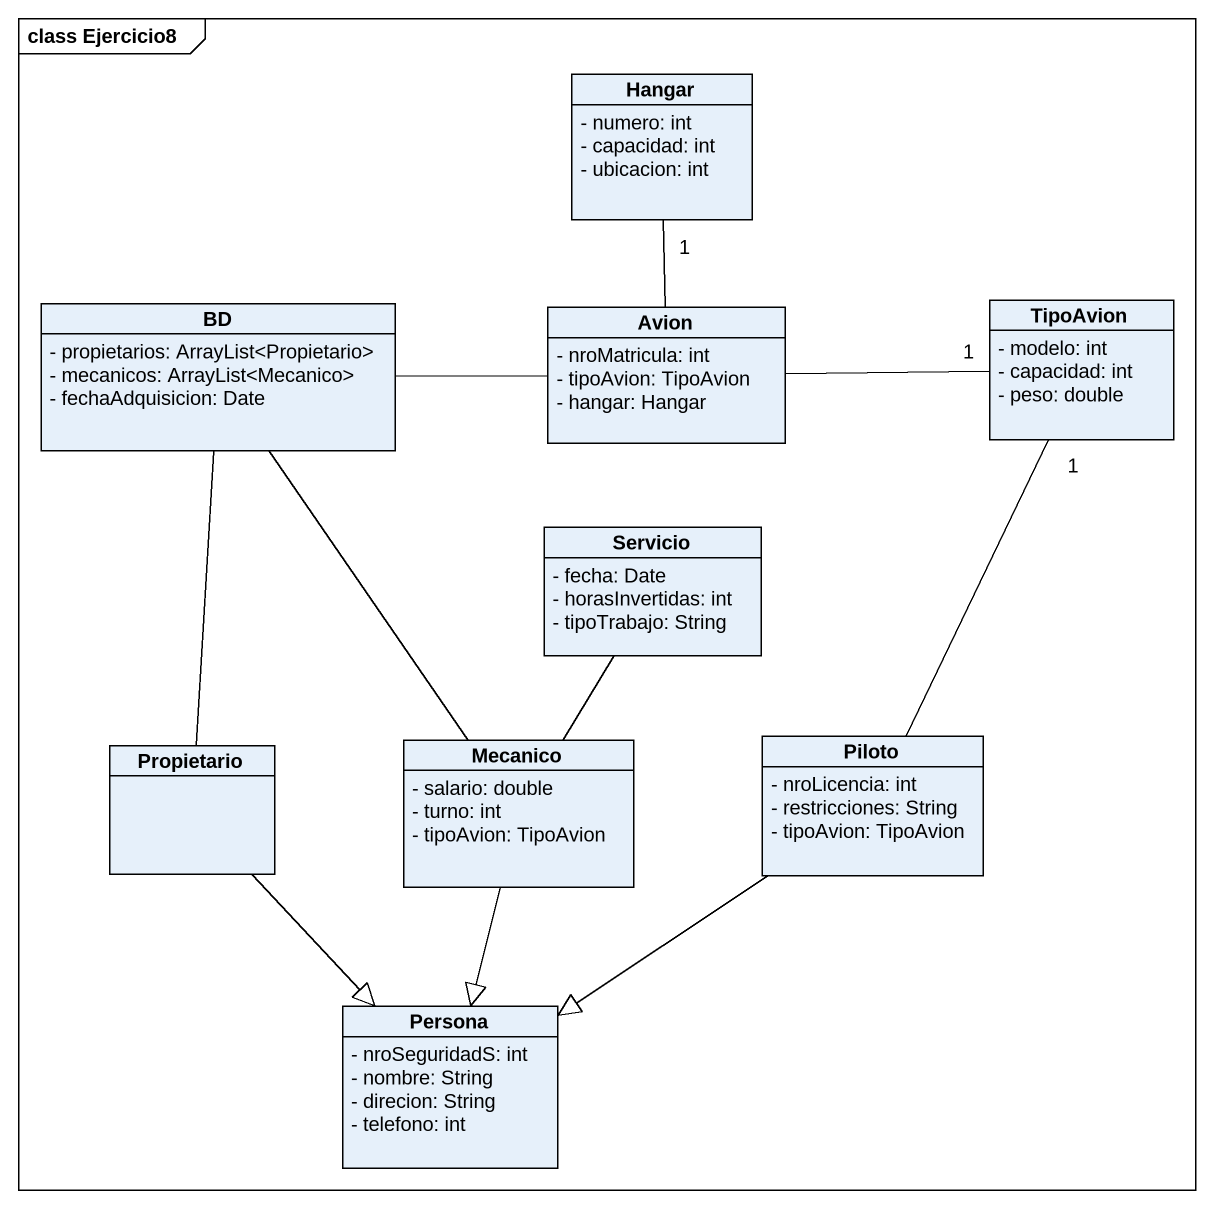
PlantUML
@startuml
mainframe class Ejercicio8
hide circle
hide empty members
skinparam classAttributeIconSize 0
class Hangar {
  - numero: int
  - capacidad: int
  - ubicacion: int
}
class BD {
  - propietarios: ArrayList<Propietario>
  - mecanicos: ArrayList<Mecanico>
  - fechaAdquisicion: Date
}
class Avion {
  - nroMatricula: int
  - tipoAvion: TipoAvion
  - hangar: Hangar
}
class TipoAvion {
  - modelo: int
  - capacidad: int
  - peso: double
}
class Servicio {
  - fecha: Date
  - horasInvertidas: int
  - tipoTrabajo: String
}
class Propietario
class Mecanico {
  - salario: double
  - turno: int
  - tipoAvion: TipoAvion
}
class Piloto {
  - nroLicencia: int
  - restricciones: String
  - tipoAvion: TipoAvion
}
class Persona {
  - nroSeguridadS: int
  - nombre: String
  - direcion: String
  - telefono: int
}
BD -right- Avion
Avion -up- "1" Hangar
Avion -right- "1" TipoAvion
Propietario -up- BD
Propietario --|> Persona
Mecanico -up- BD
Mecanico -up- Servicio
Mecanico --|> Persona
Piloto -up- "1" TipoAvion
Piloto --|> Persona
@enduml
